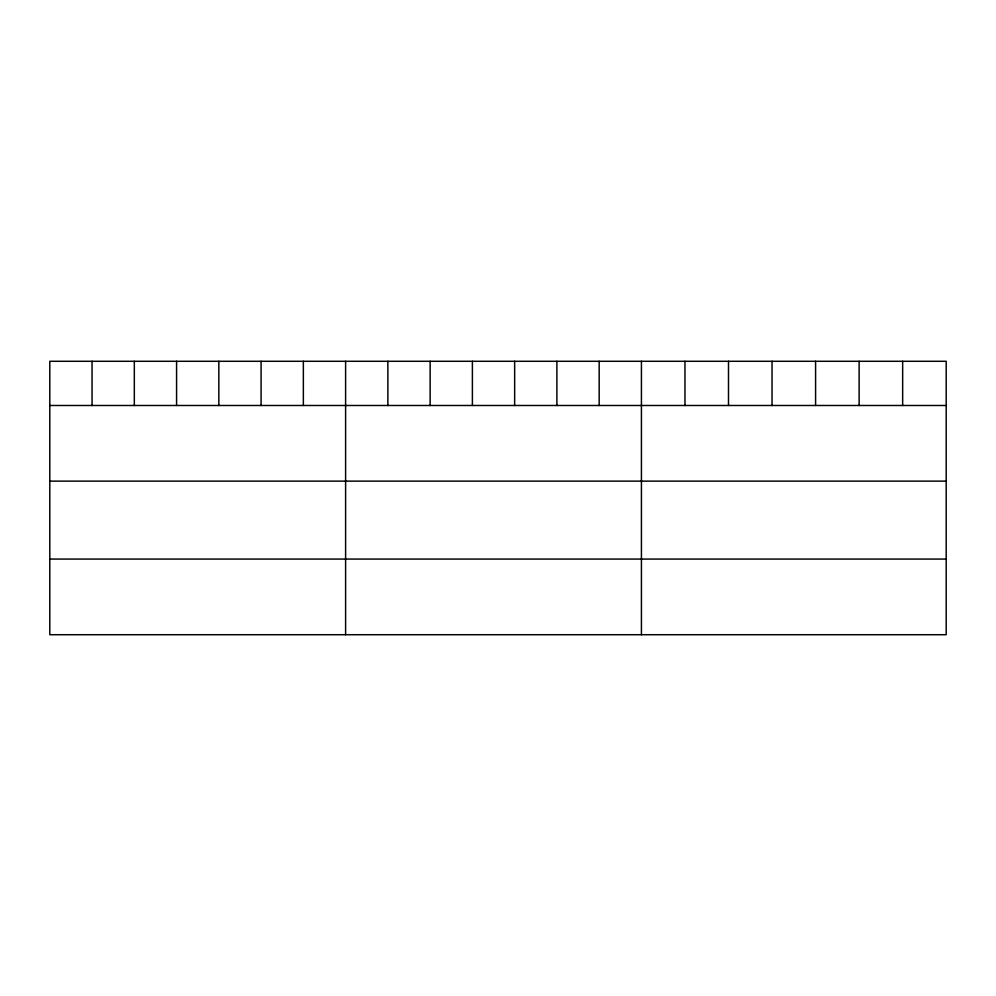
<?xml version="1.0" encoding="UTF-8"?>
<svg xmlns="http://www.w3.org/2000/svg" width="996" height="996" viewBox="0 0 996 996"><rect width="100%" height="100%" fill="white"/><g stroke="black" fill="none" stroke-linecap="round" stroke-linejoin="round"><path stroke-width="1.49" d="M946.2 405.484L946.2 634.713L49.8 634.713L49.8 361.287L946.2 361.287L946.2 405.484L49.8 405.484M49.8 481.13L946.2 481.13M49.8 559.067L946.2 559.067M902.662 361.287L902.662 405.484M859.125 361.287L859.125 405.484M815.587 361.287L815.587 405.484M772.037 361.287L772.037 405.484M728.499 361.287L728.499 405.484M684.962 361.287L684.962 405.484M641.424 361.287L641.424 634.713M599.169 361.287L599.169 405.484M556.901 361.287L556.901 405.484M514.646 361.287L514.646 405.484M472.39 361.287L472.39 405.484M430.135 361.287L430.135 405.484M387.867 361.287L387.867 405.484M345.612 361.287L345.612 634.713M303.357 361.287L303.357 405.484M261.089 361.287L261.089 405.484M218.834 361.287L218.834 405.484M176.578 361.287L176.578 405.484M134.323 361.287L134.323 405.484M92.055 361.287L92.055 405.484"/></g></svg>
